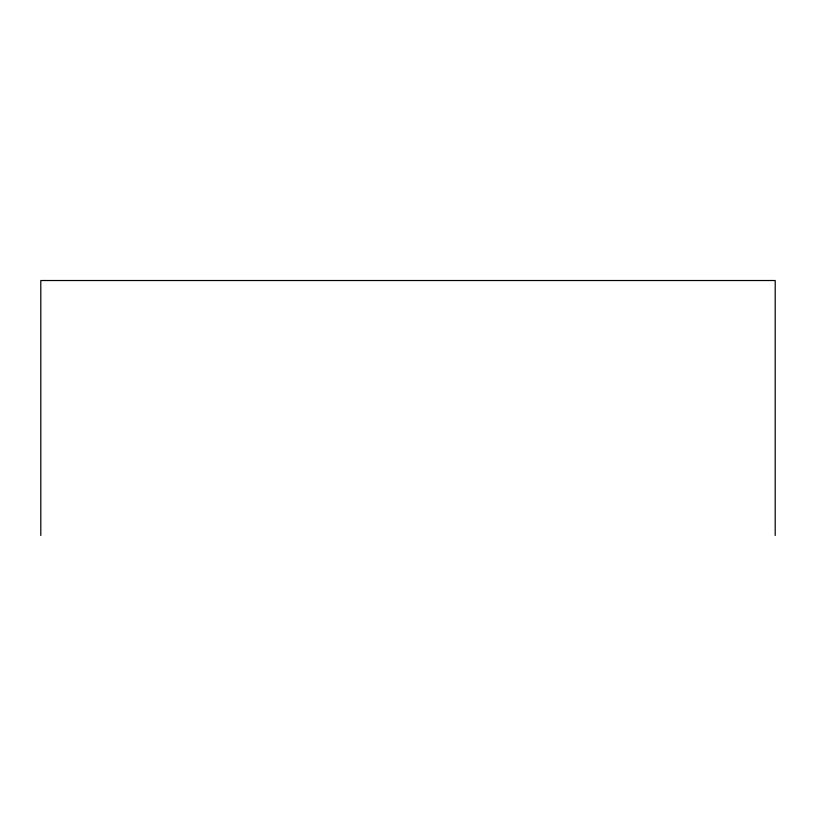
<?xml version="1.0" encoding="UTF-8"?>
<svg xmlns="http://www.w3.org/2000/svg" width="816" height="816" viewBox="0 0 816 816"><rect width="100%" height="100%" fill="white"/><g stroke="black" fill="none" stroke-linecap="round" stroke-linejoin="round"><path stroke-width="1.22" d="M775.2 535.48L775.2 280.52L40.8 280.52L40.8 535.48"/></g></svg>
